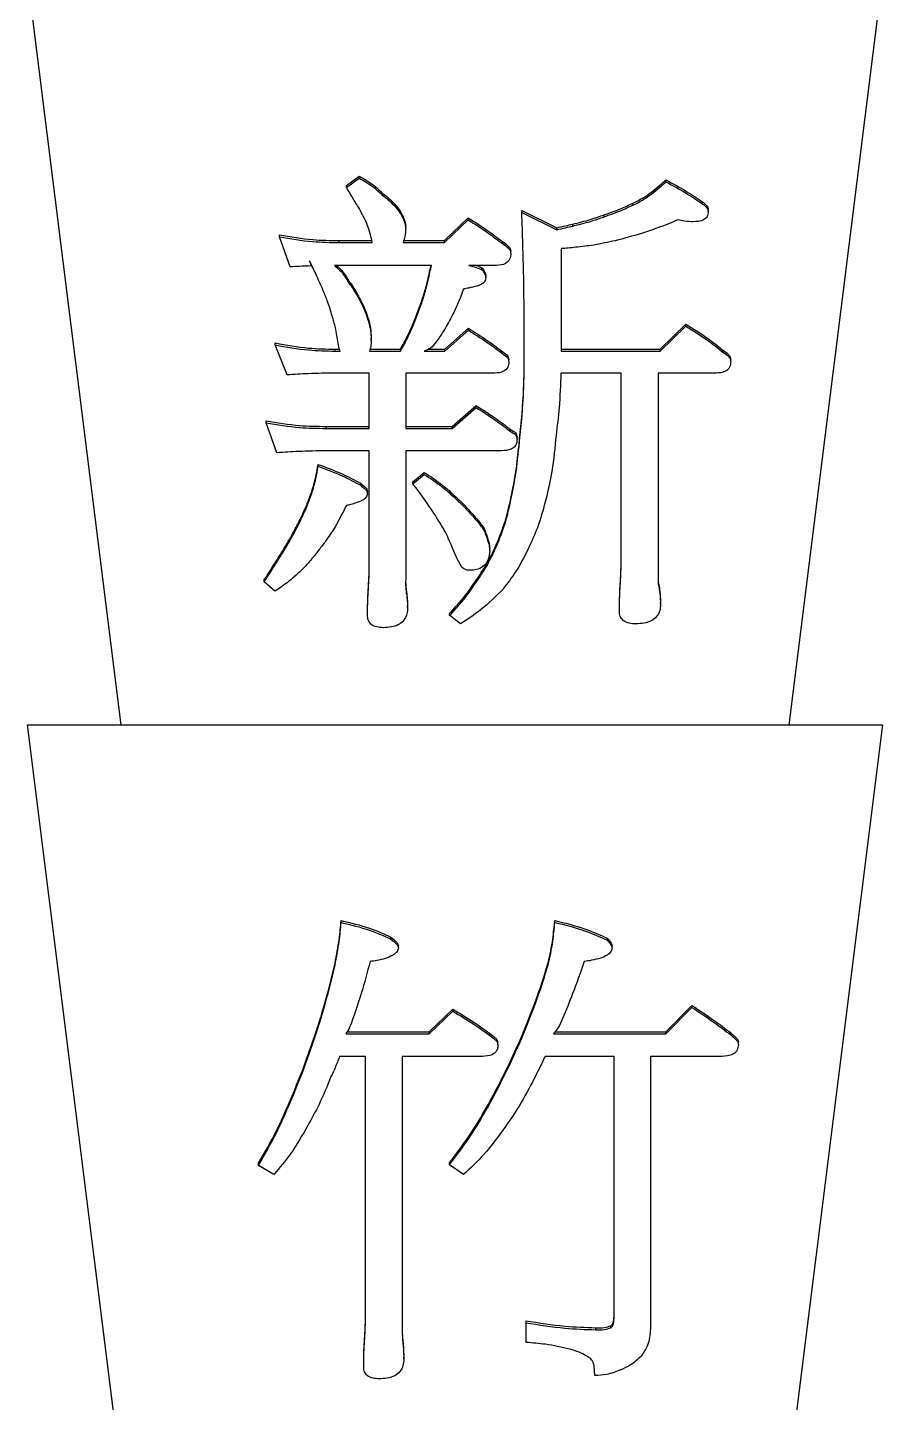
# Model space of a CAD drawing. Header units: millimetres. Extents: x 68 to 201, y 10 to 192.
# Drawn here: x 73.17 to 89.17, y 121.42 to 147.16 of the extents above; entities that cross this region are included whole.
import ezdxf

# ---------------------------------------------------------------- set-up
doc = ezdxf.new("R2010")
doc.units = ezdxf.units.MM

msp = doc.modelspace()

# ---------------------------------------------------------------- linework, layer by layer
at = {"color": 7, "linetype": 'Continuous', "lineweight": 25}
for p, q in [((74.92, 134.107), (73.17, 148.107)), ((89.17, 148.107), (87.42, 134.107)), ((79.138, 144.201), (79.377, 144.378)), ((79.138, 144.164), (79.377, 144.341)), ((79.138, 144.164), (79.138, 144.201)), ((79.377, 144.341), (79.377, 144.378)), ((85.119, 144.27), (85.119, 144.307)), ((79.819, 144.015), (79.819, 144.052)), ((84.851, 144.046), (84.851, 144.083)), ((80.043, 143.813), (80.043, 143.85)), ((82.421, 143.731), (83.073, 143.41)), ((82.421, 143.693), (82.421, 143.731)), ((82.421, 143.693), (83.073, 143.373)), ((83.963, 143.616), (83.963, 143.653)), ((84.5, 143.834), (84.5, 143.871)), ((85.798, 143.861), (85.798, 143.898)), ((85.91, 143.714), (85.91, 143.751)), ((80.198, 143.585), (80.198, 143.622)), ((80.247, 143.403), (80.247, 143.44)), ((80.974, 143.171), (81.419, 143.597)), ((80.974, 143.133), (81.419, 143.559)), ((81.419, 143.559), (81.419, 143.597)), ((83.073, 143.373), (83.073, 143.41)), ((83.373, 143.442), (83.373, 143.479)), ((77.886, 143.241), (77.886, 143.278)), ((78.086, 142.678), (77.886, 143.241)), ((79, 143.171), (79.615, 143.171)), ((79, 143.133), (79, 143.171)), ((79, 143.133), (79.622, 143.133)), ((79.622, 143.133), (79.612, 143.184)), ((80.2, 143.171), (80.974, 143.171)), ((80.2, 143.133), (80.974, 143.133)), ((80.974, 143.133), (80.974, 143.171)), ((82.068, 143.108), (82.068, 143.145)), ((82.215, 142.932), (82.215, 142.97)), ((83.155, 143.019), (83.155, 141.101)), ((78.449, 142.79), (78.476, 142.695)), ((78.476, 142.695), (78.476, 142.732)), ((80.73, 142.705), (78.914, 142.705)), ((81.944, 142.705), (81.43, 142.705)), ((81.673, 142.622), (81.673, 142.659)), ((79.166, 142.402), (79.166, 142.439)), ((80.669, 142.426), (80.669, 142.463)), ((81.75, 142.471), (81.75, 142.509)), ((81.327, 142.252), (81.327, 142.258)), ((79.416, 142), (79.416, 142.037)), ((80.538, 141.974), (80.538, 142.012)), ((79.562, 141.619), (79.562, 141.657)), ((85.01, 141.138), (85.487, 141.608)), ((85.487, 141.571), (85.487, 141.608)), ((79.603, 141.299), (79.603, 141.336)), ((80.36, 141.517), (80.36, 141.555)), ((80.977, 141.138), (81.421, 141.529)), ((80.977, 141.101), (81.421, 141.492)), ((81.421, 141.492), (81.421, 141.529)), ((85.01, 141.101), (85.487, 141.571)), ((77.805, 141.216), (77.805, 141.253)), ((78.028, 140.655), (77.805, 141.216)), ((78.929, 141.138), (79.012, 141.138)), ((78.929, 141.101), (78.929, 141.138)), ((78.929, 141.101), (79.024, 141.101)), ((79.572, 141.138), (80.149, 141.138)), ((79.572, 141.101), (80.149, 141.101)), ((80.149, 141.101), (80.149, 141.138)), ((80.596, 141.101), (80.977, 141.101)), ((80.671, 141.138), (80.977, 141.138)), ((80.977, 141.101), (80.977, 141.138)), ((82.04, 141.067), (82.04, 141.104)), ((83.155, 141.138), (85.01, 141.138)), ((83.155, 141.101), (85.01, 141.101)), ((85.01, 141.101), (85.01, 141.138)), ((86.184, 141.083), (86.184, 141.121)), ((82.179, 140.909), (82.179, 140.946)), ((86.33, 140.909), (86.33, 140.946)), ((79.567, 140.689), (78.929, 140.689)), ((79.567, 139.654), (79.567, 140.689)), ((81.909, 140.689), (80.247, 140.689)), ((80.247, 140.689), (80.247, 139.654)), ((84.281, 140.689), (83.151, 140.689)), ((84.281, 137.251), (84.281, 140.689)), ((86.06, 140.689), (84.97, 140.689)), ((84.97, 140.689), (84.97, 136.896)), ((81.12, 139.691), (81.565, 140.082)), ((81.12, 139.654), (81.565, 140.045)), ((81.565, 140.045), (81.565, 140.082)), ((77.635, 139.761), (77.635, 139.798)), ((77.838, 139.198), (77.635, 139.761)), ((78.76, 139.691), (79.567, 139.691)), ((78.76, 139.654), (78.76, 139.691)), ((78.76, 139.654), (79.567, 139.654)), ((80.247, 139.691), (81.12, 139.691)), ((80.247, 139.654), (81.12, 139.654)), ((81.12, 139.654), (81.12, 139.691)), ((82.21, 139.595), (82.21, 139.632)), ((82.331, 139.453), (82.331, 139.49)), ((82.368, 139.304), (82.368, 139.341)), ((79.567, 139.234), (78.76, 139.234)), ((79.567, 137.18), (79.567, 139.234)), ((82.043, 139.234), (80.247, 139.234)), ((80.247, 139.234), (80.247, 136.825)), ((78.609, 138.944), (78.609, 138.981)), ((80.382, 138.654), (80.592, 138.831)), ((80.382, 138.617), (80.592, 138.793)), ((80.592, 138.793), (80.592, 138.831)), ((79.399, 138.591), (79.399, 138.628)), ((80.382, 138.617), (80.382, 138.654)), ((78.489, 138.432), (78.489, 138.469)), ((79.531, 138.432), (79.531, 138.469)), ((81.18, 138.342), (81.18, 138.379)), ((81.52, 137.988), (81.52, 138.025)), ((82.19, 138.193), (82.19, 138.23)), ((78.27, 137.909), (78.27, 137.946)), ((81.716, 137.739), (81.716, 137.776)), ((81.786, 137.543), (81.786, 137.581)), ((77.988, 137.393), (77.988, 137.431)), ((81.82, 137.365), (81.82, 137.402)), ((81.918, 137.384), (81.918, 137.421)), ((77.6, 136.781), (77.6, 136.818)), ((77.801, 136.607), (77.6, 136.781)), ((81.575, 136.784), (81.575, 136.821)), ((84.264, 136.714), (84.264, 136.751)), ((79.55, 136.643), (79.55, 136.68)), ((80.264, 136.557), (80.264, 136.594)), ((84.996, 136.628), (84.996, 136.665)), ((79.532, 136.159), (79.532, 136.196)), ((80.283, 136.301), (80.283, 136.339)), ((81.07, 136.155), (81.07, 136.192)), ((84.246, 136.23), (84.246, 136.268)), ((85.016, 136.364), (85.016, 136.401)), ((81.276, 135.994), (81.07, 136.155)), ((74.92, 120.107), (73.17, 134.107)), ((73.17, 134.107), (89.17, 134.107)), ((89.17, 134.107), (87.42, 120.107)), ((79.039, 130.404), (79.039, 130.441)), ((83.038, 130.404), (83.038, 130.441)), ((79.972, 130.094), (79.972, 130.131)), ((84.015, 130.075), (84.015, 130.113)), ((80.113, 129.927), (80.113, 129.964)), ((84.111, 129.927), (84.111, 129.964)), ((78.925, 129.606), (78.925, 129.644)), ((82.915, 129.61), (82.915, 129.648)), ((80.688, 128.355), (81.128, 128.781)), ((80.688, 128.317), (81.128, 128.743)), ((81.128, 128.743), (81.128, 128.781)), ((85.114, 128.355), (85.603, 128.852)), ((85.114, 128.317), (85.603, 128.814)), ((85.603, 128.814), (85.603, 128.852)), ((78.543, 128.232), (78.543, 128.269)), ((79.129, 128.317), (80.688, 128.317)), ((79.149, 128.355), (80.688, 128.355)), ((80.688, 128.317), (80.688, 128.355)), ((81.818, 128.292), (81.818, 128.329)), ((82.419, 128.237), (82.419, 128.274)), ((83.012, 128.317), (85.114, 128.317)), ((83.04, 128.355), (85.114, 128.355)), ((85.114, 128.317), (85.114, 128.355)), ((86.332, 128.299), (86.332, 128.336)), ((81.974, 128.116), (81.974, 128.154)), ((86.473, 128.116), (86.473, 128.154)), ((79.496, 127.897), (79.01, 127.897)), ((79.496, 123.109), (79.496, 127.897)), ((81.685, 127.897), (80.184, 127.897)), ((80.184, 127.897), (80.184, 122.754)), ((84.148, 127.897), (82.855, 127.897)), ((84.148, 123.011), (84.148, 127.897)), ((86.157, 127.897), (84.827, 127.897)), ((84.827, 127.897), (84.827, 122.79)), ((78.052, 126.959), (78.052, 126.996)), ((81.795, 126.967), (81.795, 127.004)), ((77.492, 125.857), (77.492, 125.895)), ((81.07, 125.867), (81.07, 125.904)), ((77.782, 125.687), (77.492, 125.857)), ((81.332, 125.687), (81.07, 125.867)), ((82.502, 122.911), (82.502, 122.948)), ((82.502, 122.541), (82.502, 122.911)), ((83.805, 122.778), (83.805, 122.816)), ((84.088, 122.816), (84.088, 122.853)), ((79.478, 122.572), (79.478, 122.609)), ((80.199, 122.5), (80.199, 122.537)), ((79.461, 122.08), (79.461, 122.117)), ((80.212, 122.23), (80.212, 122.268)), ((83.786, 121.923), (83.772, 122.103))]:
    msp.add_line(p, q, dxfattribs=at)
for points, knots in [([(79.364, 143.793), (79.321, 143.862), (79.246, 143.985), (79.171, 144.109), (79.138, 144.164)], [0, 0, 0, 0, 0.559984, 1, 1, 1, 1]), ([(79.377, 144.378), (79.466, 144.326), (79.626, 144.234), (79.76, 144.108), (79.819, 144.052)], [0, 0, 0, 0, 0.560248, 1, 1, 1, 1]), ([(79.377, 144.341), (79.466, 144.289), (79.626, 144.196), (79.76, 144.07), (79.819, 144.015)], [0, 0, 0, 0, 0.560248, 1, 1, 1, 1]), ([(84.851, 144.083), (84.902, 144.124), (84.993, 144.196), (85.08, 144.273), (85.119, 144.307)], [0, 0, 0, 0, 0.559966, 1, 1, 1, 1]), ([(84.851, 144.046), (84.902, 144.086), (84.993, 144.159), (85.08, 144.236), (85.119, 144.27)], [0, 0, 0, 0, 0.559966, 1, 1, 1, 1]), ([(85.119, 144.307), (85.249, 144.236), (85.482, 144.111), (85.701, 143.963), (85.798, 143.898)], [0, 0, 0, 0, 0.560077, 1, 1, 1, 1]), ([(85.119, 144.27), (85.249, 144.199), (85.482, 144.073), (85.701, 143.926), (85.798, 143.861)], [0, 0, 0, 0, 0.560077, 1, 1, 1, 1]), ([(79.819, 144.052), (79.863, 144.018), (79.944, 143.956), (80.012, 143.882), (80.043, 143.85)], [0, 0, 0, 0, 0.559979, 1, 1, 1, 1]), ([(79.819, 144.015), (79.863, 143.981), (79.944, 143.919), (80.012, 143.845), (80.043, 143.813)], [0, 0, 0, 0, 0.559979, 1, 1, 1, 1]), ([(84.5, 143.871), (84.569, 143.905), (84.692, 143.966), (84.803, 144.047), (84.851, 144.083)], [0, 0, 0, 0, 0.559896, 1, 1, 1, 1]), ([(84.5, 143.834), (84.569, 143.868), (84.692, 143.929), (84.803, 144.01), (84.851, 144.046)], [0, 0, 0, 0, 0.559896, 1, 1, 1, 1]), ([(79.511, 143.502), (79.486, 143.558), (79.443, 143.657), (79.388, 143.751), (79.364, 143.793)], [0, 0, 0, 0, 0.559909, 1, 1, 1, 1]), ([(80.043, 143.85), (80.077, 143.811), (80.139, 143.741), (80.18, 143.658), (80.198, 143.622)], [0, 0, 0, 0, 0.560788, 1, 1, 1, 1]), ([(80.043, 143.813), (80.077, 143.774), (80.139, 143.704), (80.18, 143.621), (80.198, 143.585)], [0, 0, 0, 0, 0.560788, 1, 1, 1, 1]), ([(82.467, 140.98), (82.466, 141.487), (82.465, 142.391), (82.434, 143.296), (82.421, 143.693)], [0, 0, 0, 0, 0.560004, 1, 1, 1, 1]), ([(83.373, 143.479), (83.484, 143.506), (83.684, 143.555), (83.877, 143.623), (83.963, 143.653)], [0, 0, 0, 0, 0.559946, 1, 1, 1, 1]), ([(83.963, 143.653), (84.065, 143.689), (84.248, 143.753), (84.423, 143.835), (84.5, 143.871)], [0, 0, 0, 0, 0.559962, 1, 1, 1, 1]), ([(83.963, 143.616), (84.065, 143.652), (84.248, 143.716), (84.423, 143.798), (84.5, 143.834)], [0, 0, 0, 0, 0.559962, 1, 1, 1, 1]), ([(85.91, 143.714), (85.906, 143.681), (85.902, 143.632), (85.859, 143.582), (85.779, 143.529), (85.696, 143.525), (85.63, 143.522)], [0, 0, 0, 0, 0.249352, 0.374863, 0.500894, 1, 1, 1, 1]), ([(85.798, 143.898), (85.824, 143.875), (85.861, 143.842), (85.902, 143.792), (85.907, 143.765), (85.91, 143.751)], [0, 0, 0, 0, 0.559476, 0.781076, 1, 1, 1, 1]), ([(85.798, 143.861), (85.824, 143.838), (85.861, 143.805), (85.902, 143.755), (85.907, 143.727), (85.91, 143.714)], [0, 0, 0, 0, 0.559476, 0.781076, 1, 1, 1, 1]), ([(79.612, 143.184), (79.598, 143.245), (79.574, 143.354), (79.53, 143.457), (79.511, 143.502)], [0, 0, 0, 0, 0.55977, 1, 1, 1, 1]), ([(80.198, 143.622), (80.213, 143.589), (80.238, 143.531), (80.244, 143.468), (80.247, 143.44)], [0, 0, 0, 0, 0.559804, 1, 1, 1, 1]), ([(80.198, 143.585), (80.213, 143.552), (80.238, 143.494), (80.244, 143.431), (80.247, 143.403)], [0, 0, 0, 0, 0.559804, 1, 1, 1, 1]), ([(80.247, 143.403), (80.245, 143.351), (80.241, 143.259), (80.212, 143.172), (80.2, 143.133)], [0, 0, 0, 0, 0.560898, 1, 1, 1, 1]), ([(81.419, 143.597), (81.543, 143.516), (81.764, 143.373), (81.975, 143.215), (82.068, 143.145)], [0, 0, 0, 0, 0.560008, 1, 1, 1, 1]), ([(81.419, 143.559), (81.543, 143.479), (81.764, 143.335), (81.975, 143.177), (82.068, 143.108)], [0, 0, 0, 0, 0.560008, 1, 1, 1, 1]), ([(83.073, 143.41), (83.129, 143.423), (83.229, 143.445), (83.329, 143.468), (83.373, 143.479)], [0, 0, 0, 0, 0.5599977, 1, 1, 1, 1]), ([(83.073, 143.373), (83.129, 143.386), (83.229, 143.408), (83.329, 143.431), (83.373, 143.442)], [0, 0, 0, 0, 0.559998, 1, 1, 1, 1]), ([(83.373, 143.442), (83.484, 143.469), (83.684, 143.518), (83.877, 143.586), (83.963, 143.616)], [0, 0, 0, 0, 0.559946, 1, 1, 1, 1]), ([(85.339, 143.557), (85.214, 143.505), (84.991, 143.413), (84.762, 143.337), (84.661, 143.304)], [0, 0, 0, 0, 0.559965, 1, 1, 1, 1]), ([(85.63, 143.522), (85.575, 143.524), (85.477, 143.529), (85.381, 143.548), (85.339, 143.557)], [0, 0, 0, 0, 0.559811, 1, 1, 1, 1]), ([(77.886, 143.278), (78.093, 143.242), (78.462, 143.179), (78.836, 143.173), (79, 143.171)], [0, 0, 0, 0, 0.559911, 1, 1, 1, 1]), ([(77.886, 143.241), (78.093, 143.205), (78.462, 143.142), (78.836, 143.136), (79, 143.133)], [0, 0, 0, 0, 0.559911, 1, 1, 1, 1]), ([(82.068, 143.145), (82.105, 143.12), (82.156, 143.085), (82.206, 143.022), (82.212, 142.987), (82.215, 142.97)], [0, 0, 0, 0, 0.559136, 0.780504, 1, 1, 1, 1]), ([(84.661, 143.304), (84.496, 143.256), (84.202, 143.17), (83.902, 143.112), (83.77, 143.086)], [0, 0, 0, 0, 0.5599632, 1, 1, 1, 1]), ([(82.215, 142.932), (82.212, 142.894), (82.206, 142.818), (82.105, 142.714), (82.005, 142.708), (81.944, 142.705)], [0, 0, 0, 0, 0.281278, 0.559372, 1, 1, 1, 1]), ([(82.068, 143.108), (82.105, 143.083), (82.156, 143.048), (82.206, 142.984), (82.212, 142.95), (82.215, 142.932)], [0, 0, 0, 0, 0.559136, 0.780504, 1, 1, 1, 1]), ([(83.77, 143.086), (83.655, 143.071), (83.451, 143.044), (83.246, 143.027), (83.155, 143.019)], [0, 0, 0, 0, 0.5599862, 1, 1, 1, 1]), ([(78.476, 142.695), (78.403, 142.692), (78.273, 142.687), (78.143, 142.681), (78.086, 142.678)], [0, 0, 0, 0, 0.559999, 1, 1, 1, 1]), ([(78.706, 142.232), (78.659, 142.336), (78.576, 142.524), (78.488, 142.709), (78.449, 142.79)], [0, 0, 0, 0, 0.559993, 1, 1, 1, 1]), ([(78.914, 142.705), (78.971, 142.656), (79.073, 142.57), (79.138, 142.453), (79.166, 142.402)], [0, 0, 0, 0, 0.55935, 1, 1, 1, 1]), ([(78.952, 142.705), (78.995, 142.668), (79.083, 142.592), (79.138, 142.491), (79.166, 142.439)], [0, 0, 0, 0, 0.490761, 1, 1, 1, 1]), ([(80.669, 142.426), (80.679, 142.478), (80.697, 142.572), (80.72, 142.664), (80.73, 142.705)], [0, 0, 0, 0, 0.5599919, 1, 1, 1, 1]), ([(80.669, 142.463), (80.679, 142.515), (80.694, 142.596), (80.714, 142.676), (80.721, 142.705)], [0, 0, 0, 0, 0.646733, 1, 1, 1, 1]), ([(81.43, 142.705), (81.477, 142.694), (81.561, 142.674), (81.638, 142.638), (81.673, 142.622)], [0, 0, 0, 0, 0.559544, 1, 1, 1, 1]), ([(81.565, 142.705), (81.566, 142.704), (81.604, 142.694), (81.639, 142.676), (81.673, 142.659)], [0, 0, 0, 0, 0.034181, 1, 1, 1, 1]), ([(81.673, 142.659), (81.694, 142.634), (81.731, 142.59), (81.744, 142.533), (81.75, 142.509)], [0, 0, 0, 0, 0.561095, 1, 1, 1, 1]), ([(81.673, 142.622), (81.694, 142.597), (81.731, 142.552), (81.744, 142.496), (81.75, 142.471)], [0, 0, 0, 0, 0.561095, 1, 1, 1, 1]), ([(79.166, 142.439), (79.218, 142.367), (79.31, 142.238), (79.384, 142.098), (79.416, 142.037)], [0, 0, 0, 0, 0.559994, 1, 1, 1, 1]), ([(79.166, 142.402), (79.218, 142.33), (79.31, 142.201), (79.384, 142.061), (79.416, 142)], [0, 0, 0, 0, 0.559994, 1, 1, 1, 1]), ([(80.538, 142.012), (80.565, 142.095), (80.613, 142.245), (80.652, 142.396), (80.669, 142.463)], [0, 0, 0, 0, 0.559983, 1, 1, 1, 1]), ([(80.538, 141.974), (80.565, 142.058), (80.613, 142.207), (80.652, 142.359), (80.669, 142.426)], [0, 0, 0, 0, 0.559983, 1, 1, 1, 1]), ([(81.75, 142.471), (81.739, 142.439), (81.718, 142.372), (81.6, 142.321), (81.517, 142.301), (81.466, 142.289)], [0, 0, 0, 0, 0.27529, 0.558523, 1, 1, 1, 1]), ([(78.872, 141.761), (78.845, 141.851), (78.797, 142.01), (78.734, 142.164), (78.706, 142.232)], [0, 0, 0, 0, 0.559948, 1, 1, 1, 1]), ([(81.327, 142.252), (81.29, 142.154), (81.223, 141.981), (81.141, 141.813), (81.105, 141.74)], [0, 0, 0, 0, 0.559957, 1, 1, 1, 1]), ([(81.466, 142.289), (81.446, 142.285), (81.407, 142.278), (81.363, 142.266), (81.336, 142.261), (81.325, 142.258), (81.32, 142.257), (81.319, 142.256), (81.319, 142.256), (81.318, 142.255), (81.318, 142.255), (81.318, 142.255), (81.319, 142.255), (81.319, 142.254), (81.32, 142.254), (81.322, 142.253), (81.325, 142.252), (81.327, 142.252)], [0, 0, 0, 0, 0.3845, 0.723291, 0.852579, 0.905755, 0.933372, 0.936624, 0.939231, 0.940668, 0.941951, 0.943205, 0.944964, 0.947161, 0.95178, 0.963418, 1, 1, 1, 1]), ([(79.416, 142.037), (79.448, 141.968), (79.505, 141.844), (79.544, 141.714), (79.562, 141.657)], [0, 0, 0, 0, 0.56008, 1, 1, 1, 1]), ([(79.416, 142), (79.448, 141.93), (79.505, 141.807), (79.544, 141.677), (79.562, 141.619)], [0, 0, 0, 0, 0.56008, 1, 1, 1, 1]), ([(80.36, 141.555), (80.396, 141.639), (80.459, 141.79), (80.514, 141.944), (80.538, 142.012)], [0, 0, 0, 0, 0.559971, 1, 1, 1, 1]), ([(80.36, 141.517), (80.396, 141.602), (80.459, 141.753), (80.514, 141.907), (80.538, 141.974)], [0, 0, 0, 0, 0.559971, 1, 1, 1, 1]), ([(78.985, 141.251), (78.97, 141.347), (78.942, 141.52), (78.894, 141.688), (78.872, 141.761)], [0, 0, 0, 0, 0.559898, 1, 1, 1, 1]), ([(79.562, 141.657), (79.575, 141.597), (79.599, 141.492), (79.601, 141.384), (79.603, 141.336)], [0, 0, 0, 0, 0.559777, 1, 1, 1, 1]), ([(79.562, 141.619), (79.575, 141.56), (79.599, 141.455), (79.601, 141.347), (79.603, 141.299)], [0, 0, 0, 0, 0.559777, 1, 1, 1, 1]), ([(81.105, 141.74), (81.057, 141.65), (80.97, 141.49), (80.866, 141.34), (80.82, 141.274)], [0, 0, 0, 0, 0.559896, 1, 1, 1, 1]), ([(85.487, 141.608), (85.622, 141.524), (85.862, 141.373), (86.086, 141.198), (86.184, 141.121)], [0, 0, 0, 0, 0.560007, 1, 1, 1, 1]), ([(80.149, 141.138), (80.192, 141.214), (80.269, 141.35), (80.332, 141.492), (80.36, 141.555)], [0, 0, 0, 0, 0.559953, 1, 1, 1, 1]), ([(80.149, 141.101), (80.192, 141.177), (80.269, 141.312), (80.332, 141.455), (80.36, 141.517)], [0, 0, 0, 0, 0.559953, 1, 1, 1, 1]), ([(81.421, 141.529), (81.541, 141.455), (81.753, 141.323), (81.952, 141.171), (82.04, 141.104)], [0, 0, 0, 0, 0.560006, 1, 1, 1, 1]), ([(81.421, 141.492), (81.541, 141.418), (81.753, 141.286), (81.952, 141.134), (82.04, 141.067)], [0, 0, 0, 0, 0.560006, 1, 1, 1, 1]), ([(85.487, 141.571), (85.622, 141.486), (85.862, 141.335), (86.086, 141.16), (86.184, 141.083)], [0, 0, 0, 0, 0.5600071, 1, 1, 1, 1]), ([(77.805, 141.253), (78.013, 141.216), (78.385, 141.148), (78.763, 141.141), (78.929, 141.138)], [0, 0, 0, 0, 0.55993, 1, 1, 1, 1]), ([(77.805, 141.216), (78.013, 141.178), (78.385, 141.111), (78.763, 141.104), (78.929, 141.101)], [0, 0, 0, 0, 0.55993, 1, 1, 1, 1]), ([(79.024, 141.101), (79.021, 141.106), (78.999, 141.153), (78.992, 141.205), (78.985, 141.251)], [0, 0, 0, 0, 0.1176221, 1, 1, 1, 1]), ([(79.603, 141.299), (79.601, 141.261), (79.599, 141.194), (79.58, 141.129), (79.572, 141.101)], [0, 0, 0, 0, 0.562577, 1, 1, 1, 1]), ([(80.82, 141.274), (80.786, 141.231), (80.726, 141.154), (80.636, 141.117), (80.596, 141.101)], [0, 0, 0, 0, 0.561978, 1, 1, 1, 1]), ([(82.04, 141.104), (82.074, 141.082), (82.121, 141.051), (82.171, 140.995), (82.176, 140.962), (82.179, 140.946)], [0, 0, 0, 0, 0.559407, 0.780905, 1, 1, 1, 1]), ([(86.184, 141.121), (86.22, 141.096), (86.271, 141.061), (86.321, 140.998), (86.327, 140.963), (86.33, 140.946)], [0, 0, 0, 0, 0.559402, 0.78051, 1, 1, 1, 1]), ([(86.184, 141.083), (86.22, 141.058), (86.271, 141.024), (86.321, 140.961), (86.327, 140.926), (86.33, 140.909)], [0, 0, 0, 0, 0.559402, 0.78051, 1, 1, 1, 1]), ([(82.179, 140.909), (82.176, 140.871), (82.171, 140.796), (82.066, 140.697), (81.969, 140.692), (81.909, 140.689)], [0, 0, 0, 0, 0.280729, 0.559658, 1, 1, 1, 1]), ([(82.04, 141.067), (82.074, 141.045), (82.121, 141.014), (82.171, 140.957), (82.176, 140.925), (82.179, 140.909)], [0, 0, 0, 0, 0.559407, 0.780905, 1, 1, 1, 1]), ([(82.368, 139.341), (82.401, 139.653), (82.459, 140.211), (82.464, 140.771), (82.467, 141.017)], [0, 0, 0, 0, 0.559955, 1, 1, 1, 1]), ([(82.368, 139.304), (82.401, 139.616), (82.459, 140.173), (82.464, 140.734), (82.467, 140.98)], [0, 0, 0, 0, 0.559955, 1, 1, 1, 1]), ([(86.33, 140.909), (86.327, 140.871), (86.322, 140.796), (86.217, 140.697), (86.119, 140.692), (86.06, 140.689)], [0, 0, 0, 0, 0.280729, 0.559658, 1, 1, 1, 1]), ([(78.929, 140.689), (78.76, 140.687), (78.46, 140.684), (78.16, 140.664), (78.028, 140.655)], [0, 0, 0, 0, 0.560015, 1, 1, 1, 1]), ([(83.151, 140.689), (83.144, 140.472), (83.131, 140.084), (83.082, 139.699), (83.061, 139.529)], [0, 0, 0, 0, 0.559942, 1, 1, 1, 1]), ([(81.565, 140.082), (81.689, 140.004), (81.912, 139.865), (82.119, 139.703), (82.21, 139.632)], [0, 0, 0, 0, 0.56, 1, 1, 1, 1]), ([(81.565, 140.045), (81.689, 139.967), (81.912, 139.828), (82.119, 139.666), (82.21, 139.595)], [0, 0, 0, 0, 0.56, 1, 1, 1, 1]), ([(77.635, 139.798), (77.844, 139.763), (78.216, 139.699), (78.594, 139.693), (78.76, 139.691)], [0, 0, 0, 0, 0.559908, 1, 1, 1, 1]), ([(77.635, 139.761), (77.844, 139.725), (78.216, 139.662), (78.594, 139.656), (78.76, 139.654)], [0, 0, 0, 0, 0.559908, 1, 1, 1, 1]), ([(82.21, 139.632), (82.243, 139.615), (82.29, 139.59), (82.326, 139.533), (82.33, 139.504), (82.331, 139.49)], [0, 0, 0, 0, 0.55915, 0.779674, 1, 1, 1, 1]), ([(82.21, 139.595), (82.243, 139.577), (82.29, 139.553), (82.326, 139.496), (82.33, 139.467), (82.331, 139.453)], [0, 0, 0, 0, 0.55915, 0.779674, 1, 1, 1, 1]), ([(83.061, 139.529), (83.04, 139.301), (83.004, 138.895), (82.912, 138.497), (82.872, 138.322)], [0, 0, 0, 0, 0.559956, 1, 1, 1, 1]), ([(82.331, 139.453), (82.33, 139.427), (82.327, 139.376), (82.287, 139.307), (82.192, 139.242), (82.104, 139.238), (82.043, 139.234)], [0, 0, 0, 0, 0.187258, 0.374084, 0.560732, 1, 1, 1, 1]), ([(82.19, 138.23), (82.234, 138.436), (82.312, 138.803), (82.351, 139.177), (82.368, 139.341)], [0, 0, 0, 0, 0.55997, 1, 1, 1, 1]), ([(82.19, 138.193), (82.234, 138.399), (82.312, 138.766), (82.351, 139.14), (82.368, 139.304)], [0, 0, 0, 0, 0.55997, 1, 1, 1, 1]), ([(78.76, 139.234), (78.588, 139.232), (78.28, 139.227), (77.973, 139.207), (77.838, 139.198)], [0, 0, 0, 0, 0.560008, 1, 1, 1, 1]), ([(78.489, 138.469), (78.517, 138.563), (78.568, 138.731), (78.596, 138.905), (78.609, 138.981)], [0, 0, 0, 0, 0.559849, 1, 1, 1, 1]), ([(78.489, 138.432), (78.517, 138.526), (78.568, 138.694), (78.596, 138.867), (78.609, 138.944)], [0, 0, 0, 0, 0.559849, 1, 1, 1, 1]), ([(78.609, 138.981), (78.761, 138.925), (79.032, 138.825), (79.287, 138.688), (79.399, 138.628)], [0, 0, 0, 0, 0.560174, 1, 1, 1, 1]), ([(78.609, 138.944), (78.761, 138.888), (79.032, 138.788), (79.287, 138.651), (79.399, 138.591)], [0, 0, 0, 0, 0.560174, 1, 1, 1, 1]), ([(80.592, 138.831), (80.709, 138.755), (80.917, 138.62), (81.099, 138.453), (81.18, 138.379)], [0, 0, 0, 0, 0.560103, 1, 1, 1, 1]), ([(80.592, 138.793), (80.709, 138.718), (80.917, 138.583), (81.099, 138.416), (81.18, 138.342)], [0, 0, 0, 0, 0.560103, 1, 1, 1, 1]), ([(79.399, 138.628), (79.431, 138.605), (79.477, 138.573), (79.523, 138.516), (79.528, 138.485), (79.531, 138.469)], [0, 0, 0, 0, 0.559538, 0.780636, 1, 1, 1, 1]), ([(79.399, 138.591), (79.431, 138.568), (79.477, 138.536), (79.523, 138.479), (79.528, 138.447), (79.531, 138.432)], [0, 0, 0, 0, 0.559538, 0.780636, 1, 1, 1, 1]), ([(80.833, 137.976), (80.754, 138.099), (80.612, 138.319), (80.452, 138.526), (80.382, 138.617)], [0, 0, 0, 0, 0.559942, 1, 1, 1, 1]), ([(78.27, 137.946), (78.315, 138.042), (78.397, 138.213), (78.46, 138.391), (78.489, 138.469)], [0, 0, 0, 0, 0.559964, 1, 1, 1, 1]), ([(78.27, 137.909), (78.315, 138.005), (78.397, 138.175), (78.46, 138.353), (78.489, 138.432)], [0, 0, 0, 0, 0.559964, 1, 1, 1, 1]), ([(79.32, 138.26), (79.287, 138.249), (79.227, 138.229), (79.165, 138.217), (79.138, 138.212)], [0, 0, 0, 0, 0.5601125, 1, 1, 1, 1]), ([(79.531, 138.432), (79.524, 138.405), (79.51, 138.352), (79.425, 138.297), (79.36, 138.274), (79.32, 138.26)], [0, 0, 0, 0, 0.276833, 0.559309, 1, 1, 1, 1]), ([(81.18, 138.379), (81.246, 138.316), (81.365, 138.203), (81.473, 138.08), (81.52, 138.025)], [0, 0, 0, 0, 0.560047, 1, 1, 1, 1]), ([(81.18, 138.342), (81.246, 138.279), (81.365, 138.166), (81.473, 138.043), (81.52, 137.988)], [0, 0, 0, 0, 0.560047, 1, 1, 1, 1]), ([(82.872, 138.322), (82.824, 138.143), (82.738, 137.824), (82.599, 137.524), (82.538, 137.392)], [0, 0, 0, 0, 0.559948, 1, 1, 1, 1]), ([(79.138, 138.212), (79.1, 138.137), (79.031, 138.003), (78.959, 137.871), (78.927, 137.813)], [0, 0, 0, 0, 0.559992, 1, 1, 1, 1]), ([(81.52, 138.025), (81.559, 137.981), (81.63, 137.902), (81.689, 137.815), (81.716, 137.776)], [0, 0, 0, 0, 0.560081, 1, 1, 1, 1]), ([(81.52, 137.988), (81.559, 137.944), (81.63, 137.865), (81.689, 137.777), (81.716, 137.739)], [0, 0, 0, 0, 0.560081, 1, 1, 1, 1]), ([(81.918, 137.421), (81.981, 137.568), (82.093, 137.831), (82.16, 138.108), (82.19, 138.23)], [0, 0, 0, 0, 0.559864, 1, 1, 1, 1]), ([(81.918, 137.384), (81.981, 137.531), (82.093, 137.794), (82.16, 138.071), (82.19, 138.193)], [0, 0, 0, 0, 0.559864, 1, 1, 1, 1]), ([(77.988, 137.431), (78.043, 137.525), (78.143, 137.694), (78.231, 137.869), (78.27, 137.946)], [0, 0, 0, 0, 0.559968, 1, 1, 1, 1]), ([(77.988, 137.393), (78.043, 137.488), (78.143, 137.657), (78.231, 137.832), (78.27, 137.909)], [0, 0, 0, 0, 0.559968, 1, 1, 1, 1]), ([(78.927, 137.813), (78.875, 137.73), (78.782, 137.582), (78.674, 137.444), (78.626, 137.384)], [0, 0, 0, 0, 0.559889, 1, 1, 1, 1]), ([(81.112, 137.442), (81.068, 137.545), (80.989, 137.731), (80.88, 137.901), (80.833, 137.976)], [0, 0, 0, 0, 0.5598717, 1, 1, 1, 1]), ([(81.716, 137.776), (81.73, 137.74), (81.756, 137.676), (81.777, 137.61), (81.786, 137.581)], [0, 0, 0, 0, 0.559981, 1, 1, 1, 1]), ([(81.716, 137.739), (81.73, 137.703), (81.756, 137.638), (81.777, 137.572), (81.786, 137.543)], [0, 0, 0, 0, 0.559981, 1, 1, 1, 1]), ([(81.786, 137.581), (81.796, 137.548), (81.815, 137.49), (81.818, 137.429), (81.82, 137.402)], [0, 0, 0, 0, 0.5597511, 1, 1, 1, 1]), ([(81.786, 137.543), (81.796, 137.511), (81.815, 137.453), (81.818, 137.392), (81.82, 137.365)], [0, 0, 0, 0, 0.559751, 1, 1, 1, 1]), ([(77.6, 136.818), (77.673, 136.932), (77.803, 137.136), (77.931, 137.34), (77.988, 137.431)], [0, 0, 0, 0, 0.56, 1, 1, 1, 1]), ([(77.6, 136.781), (77.673, 136.895), (77.803, 137.099), (77.931, 137.303), (77.988, 137.393)], [0, 0, 0, 0, 0.56, 1, 1, 1, 1]), ([(78.626, 137.384), (78.568, 137.308), (78.463, 137.174), (78.346, 137.05), (78.294, 136.995)], [0, 0, 0, 0, 0.559928, 1, 1, 1, 1]), ([(79.55, 136.68), (79.555, 136.78), (79.565, 136.959), (79.567, 137.139), (79.567, 137.217)], [0, 0, 0, 0, 0.559993, 1, 1, 1, 1]), ([(81.3, 137.057), (81.259, 137.126), (81.187, 137.25), (81.135, 137.383), (81.112, 137.442)], [0, 0, 0, 0, 0.559432, 1, 1, 1, 1]), ([(81.82, 137.365), (81.815, 137.309), (81.805, 137.198), (81.711, 137.063), (81.576, 137.002), (81.487, 136.999), (81.443, 136.997)], [0, 0, 0, 0, 0.280712, 0.558692, 0.778958, 1, 1, 1, 1]), ([(81.575, 136.821), (81.647, 136.929), (81.775, 137.121), (81.875, 137.329), (81.918, 137.421)], [0, 0, 0, 0, 0.559875, 1, 1, 1, 1]), ([(81.575, 136.784), (81.647, 136.891), (81.775, 137.084), (81.875, 137.292), (81.918, 137.384)], [0, 0, 0, 0, 0.559875, 1, 1, 1, 1]), ([(82.538, 137.392), (82.463, 137.245), (82.33, 136.982), (82.149, 136.75), (82.07, 136.647)], [0, 0, 0, 0, 0.559896, 1, 1, 1, 1]), ([(84.264, 136.751), (84.269, 136.851), (84.279, 137.03), (84.281, 137.21), (84.281, 137.288)], [0, 0, 0, 0, 0.559993, 1, 1, 1, 1]), ([(84.264, 136.714), (84.269, 136.814), (84.279, 136.993), (84.281, 137.172), (84.281, 137.251)], [0, 0, 0, 0, 0.559993, 1, 1, 1, 1]), ([(78.294, 136.995), (78.207, 136.916), (78.053, 136.774), (77.878, 136.658), (77.801, 136.607)], [0, 0, 0, 0, 0.559798, 1, 1, 1, 1]), ([(79.55, 136.643), (79.555, 136.743), (79.565, 136.922), (79.567, 137.101), (79.567, 137.18)], [0, 0, 0, 0, 0.559993, 1, 1, 1, 1]), ([(81.443, 136.997), (81.413, 137), (81.359, 137.006), (81.318, 137.041), (81.3, 137.057)], [0, 0, 0, 0, 0.557235, 1, 1, 1, 1]), ([(80.247, 136.825), (80.246, 136.775), (80.244, 136.685), (80.258, 136.596), (80.264, 136.557)], [0, 0, 0, 0, 0.560297, 1, 1, 1, 1]), ([(80.248, 136.75), (80.248, 136.737), (80.248, 136.685), (80.257, 136.633), (80.264, 136.594)], [0, 0, 0, 0, 0.243906, 1, 1, 1, 1]), ([(81.07, 136.192), (81.173, 136.303), (81.357, 136.5), (81.509, 136.723), (81.575, 136.821)], [0, 0, 0, 0, 0.559964, 1, 1, 1, 1]), ([(81.07, 136.155), (81.173, 136.266), (81.357, 136.463), (81.509, 136.686), (81.575, 136.784)], [0, 0, 0, 0, 0.559964, 1, 1, 1, 1]), ([(84.246, 136.268), (84.247, 136.358), (84.25, 136.519), (84.259, 136.68), (84.264, 136.751)], [0, 0, 0, 0, 0.559994, 1, 1, 1, 1]), ([(84.246, 136.23), (84.247, 136.321), (84.25, 136.482), (84.259, 136.643), (84.264, 136.714)], [0, 0, 0, 0, 0.559994, 1, 1, 1, 1]), ([(84.97, 136.933), (84.97, 136.883), (84.969, 136.793), (84.988, 136.704), (84.996, 136.665)], [0, 0, 0, 0, 0.560342, 1, 1, 1, 1]), ([(84.97, 136.896), (84.97, 136.846), (84.969, 136.755), (84.988, 136.667), (84.996, 136.628)], [0, 0, 0, 0, 0.560342, 1, 1, 1, 1]), ([(79.532, 136.196), (79.534, 136.287), (79.536, 136.448), (79.546, 136.609), (79.55, 136.68)], [0, 0, 0, 0, 0.559994, 1, 1, 1, 1]), ([(79.532, 136.159), (79.534, 136.25), (79.536, 136.411), (79.546, 136.572), (79.55, 136.643)], [0, 0, 0, 0, 0.559994, 1, 1, 1, 1]), ([(80.264, 136.594), (80.269, 136.547), (80.279, 136.462), (80.282, 136.376), (80.283, 136.339)], [0, 0, 0, 0, 0.559995, 1, 1, 1, 1]), ([(80.264, 136.557), (80.269, 136.51), (80.279, 136.424), (80.282, 136.339), (80.283, 136.301)], [0, 0, 0, 0, 0.559995, 1, 1, 1, 1]), ([(82.07, 136.647), (81.933, 136.511), (81.69, 136.267), (81.402, 136.078), (81.276, 135.994)], [0, 0, 0, 0, 0.559498, 1, 1, 1, 1]), ([(84.996, 136.665), (85.001, 136.616), (85.012, 136.529), (85.015, 136.44), (85.016, 136.401)], [0, 0, 0, 0, 0.559987, 1, 1, 1, 1]), ([(84.996, 136.628), (85.001, 136.579), (85.012, 136.491), (85.015, 136.403), (85.016, 136.364)], [0, 0, 0, 0, 0.559987, 1, 1, 1, 1]), ([(80.283, 136.301), (80.278, 136.237), (80.268, 136.109), (80.093, 135.938), (79.926, 135.929), (79.824, 135.923)], [0, 0, 0, 0, 0.280878, 0.559653, 1, 1, 1, 1]), ([(84.557, 135.994), (84.515, 135.996), (84.432, 135.999), (84.321, 136.043), (84.253, 136.132), (84.248, 136.197), (84.246, 136.23)], [0, 0, 0, 0, 0.2811054, 0.5605395, 0.7794682, 1, 1, 1, 1]), ([(85.016, 136.364), (85.014, 136.322), (85.01, 136.239), (84.951, 136.124), (84.802, 136.009), (84.658, 136), (84.557, 135.994)], [0, 0, 0, 0, 0.187512, 0.374501, 0.561278, 1, 1, 1, 1]), ([(79.824, 135.923), (79.784, 135.925), (79.704, 135.929), (79.597, 135.975), (79.539, 136.065), (79.535, 136.128), (79.532, 136.159)], [0, 0, 0, 0, 0.281154, 0.560481, 0.77987, 1, 1, 1, 1]), ([(78.925, 129.644), (78.954, 129.791), (79.006, 130.055), (79.029, 130.323), (79.039, 130.441)], [0, 0, 0, 0, 0.559958, 1, 1, 1, 1]), ([(78.925, 129.606), (78.954, 129.754), (79.006, 130.018), (79.029, 130.286), (79.039, 130.404)], [0, 0, 0, 0, 0.559958, 1, 1, 1, 1]), ([(79.039, 130.441), (79.219, 130.398), (79.539, 130.323), (79.84, 130.19), (79.972, 130.131)], [0, 0, 0, 0, 0.560118, 1, 1, 1, 1]), ([(79.039, 130.404), (79.219, 130.361), (79.539, 130.285), (79.84, 130.152), (79.972, 130.094)], [0, 0, 0, 0, 0.560118, 1, 1, 1, 1]), ([(82.915, 129.648), (82.947, 129.794), (83.004, 130.056), (83.027, 130.323), (83.038, 130.441)], [0, 0, 0, 0, 0.559947, 1, 1, 1, 1]), ([(82.915, 129.61), (82.947, 129.757), (83.004, 130.019), (83.027, 130.286), (83.038, 130.404)], [0, 0, 0, 0, 0.559947, 1, 1, 1, 1]), ([(83.038, 130.441), (83.226, 130.395), (83.561, 130.313), (83.877, 130.174), (84.015, 130.113)], [0, 0, 0, 0, 0.560045, 1, 1, 1, 1]), ([(83.038, 130.404), (83.226, 130.358), (83.561, 130.276), (83.877, 130.137), (84.015, 130.075)], [0, 0, 0, 0, 0.560045, 1, 1, 1, 1]), ([(79.972, 130.131), (80.004, 130.104), (80.048, 130.067), (80.1, 130.012), (80.109, 129.98), (80.113, 129.964)], [0, 0, 0, 0, 0.559472, 0.781824, 1, 1, 1, 1]), ([(79.972, 130.094), (80.004, 130.067), (80.048, 130.029), (80.1, 129.975), (80.109, 129.942), (80.113, 129.927)], [0, 0, 0, 0, 0.559472, 0.781824, 1, 1, 1, 1]), ([(84.015, 130.113), (84.04, 130.088), (84.083, 130.046), (84.102, 129.989), (84.111, 129.964)], [0, 0, 0, 0, 0.562533, 1, 1, 1, 1]), ([(84.015, 130.075), (84.04, 130.051), (84.083, 130.008), (84.102, 129.951), (84.111, 129.927)], [0, 0, 0, 0, 0.562533, 1, 1, 1, 1]), ([(80.113, 129.927), (80.103, 129.897), (80.084, 129.836), (79.983, 129.776), (79.909, 129.746), (79.864, 129.728)], [0, 0, 0, 0, 0.275373, 0.5591, 1, 1, 1, 1]), ([(84.111, 129.927), (84.104, 129.899), (84.09, 129.844), (84.006, 129.782), (83.939, 129.754), (83.899, 129.738)], [0, 0, 0, 0, 0.277309, 0.559482, 1, 1, 1, 1]), ([(78.543, 128.269), (78.624, 128.523), (78.769, 128.976), (78.877, 129.44), (78.925, 129.644)], [0, 0, 0, 0, 0.55996, 1, 1, 1, 1]), ([(78.543, 128.232), (78.624, 128.486), (78.769, 128.939), (78.877, 129.402), (78.925, 129.606)], [0, 0, 0, 0, 0.5599601, 1, 1, 1, 1]), ([(79.581, 129.672), (79.529, 129.471), (79.436, 129.113), (79.314, 128.763), (79.261, 128.609)], [0, 0, 0, 0, 0.5599701, 1, 1, 1, 1]), ([(79.864, 129.728), (79.812, 129.715), (79.718, 129.691), (79.623, 129.678), (79.581, 129.672)], [0, 0, 0, 0, 0.560166, 1, 1, 1, 1]), ([(82.419, 128.274), (82.522, 128.527), (82.705, 128.978), (82.851, 129.443), (82.915, 129.648)], [0, 0, 0, 0, 0.55999, 1, 1, 1, 1]), ([(82.419, 128.237), (82.522, 128.49), (82.705, 128.941), (82.851, 129.406), (82.915, 129.61)], [0, 0, 0, 0, 0.55999, 1, 1, 1, 1]), ([(83.59, 129.672), (83.519, 129.471), (83.393, 129.112), (83.248, 128.76), (83.184, 128.605)], [0, 0, 0, 0, 0.5599752, 1, 1, 1, 1]), ([(83.899, 129.738), (83.842, 129.722), (83.74, 129.695), (83.636, 129.679), (83.59, 129.672)], [0, 0, 0, 0, 0.56025, 1, 1, 1, 1]), ([(81.128, 128.781), (81.26, 128.701), (81.496, 128.559), (81.72, 128.399), (81.818, 128.329)], [0, 0, 0, 0, 0.560019, 1, 1, 1, 1]), ([(81.128, 128.743), (81.26, 128.664), (81.496, 128.521), (81.72, 128.362), (81.818, 128.292)], [0, 0, 0, 0, 0.560019, 1, 1, 1, 1]), ([(85.603, 128.852), (85.743, 128.76), (85.992, 128.597), (86.228, 128.416), (86.332, 128.336)], [0, 0, 0, 0, 0.559996, 1, 1, 1, 1]), ([(85.603, 128.814), (85.743, 128.723), (85.992, 128.559), (86.228, 128.378), (86.332, 128.299)], [0, 0, 0, 0, 0.559996, 1, 1, 1, 1]), ([(79.261, 128.609), (79.242, 128.552), (79.208, 128.45), (79.153, 128.358), (79.129, 128.317)], [0, 0, 0, 0, 0.560313, 1, 1, 1, 1]), ([(83.184, 128.605), (83.159, 128.547), (83.114, 128.444), (83.043, 128.356), (83.012, 128.317)], [0, 0, 0, 0, 0.560416, 1, 1, 1, 1]), ([(78.052, 126.996), (78.152, 127.231), (78.33, 127.649), (78.477, 128.08), (78.543, 128.269)], [0, 0, 0, 0, 0.559965, 1, 1, 1, 1]), ([(78.052, 126.959), (78.152, 127.193), (78.33, 127.612), (78.477, 128.042), (78.543, 128.232)], [0, 0, 0, 0, 0.559965, 1, 1, 1, 1]), ([(81.795, 127.004), (81.92, 127.237), (82.143, 127.653), (82.335, 128.084), (82.419, 128.274)], [0, 0, 0, 0, 0.559964, 1, 1, 1, 1]), ([(81.795, 126.967), (81.92, 127.2), (82.143, 127.616), (82.335, 128.047), (82.419, 128.237)], [0, 0, 0, 0, 0.559964, 1, 1, 1, 1]), ([(81.818, 128.329), (81.854, 128.302), (81.904, 128.265), (81.962, 128.206), (81.97, 128.171), (81.974, 128.154)], [0, 0, 0, 0, 0.559284, 0.781511, 1, 1, 1, 1]), ([(81.818, 128.292), (81.854, 128.265), (81.904, 128.228), (81.962, 128.169), (81.97, 128.134), (81.974, 128.116)], [0, 0, 0, 0, 0.559284, 0.781511, 1, 1, 1, 1]), ([(86.332, 128.336), (86.367, 128.308), (86.414, 128.269), (86.465, 128.206), (86.47, 128.171), (86.473, 128.154)], [0, 0, 0, 0, 0.559297, 0.780878, 1, 1, 1, 1]), ([(86.332, 128.299), (86.367, 128.271), (86.414, 128.232), (86.465, 128.168), (86.47, 128.134), (86.473, 128.116)], [0, 0, 0, 0, 0.559297, 0.780878, 1, 1, 1, 1]), ([(81.974, 128.116), (81.972, 128.091), (81.97, 128.039), (81.93, 127.969), (81.835, 127.905), (81.747, 127.9), (81.685, 127.897)], [0, 0, 0, 0, 0.187365, 0.37412, 0.560745, 1, 1, 1, 1]), ([(86.473, 128.116), (86.469, 128.08), (86.463, 128.025), (86.417, 127.966), (86.326, 127.904), (86.232, 127.9), (86.157, 127.897)], [0, 0, 0, 0, 0.249682, 0.37531, 0.500924, 1, 1, 1, 1]), ([(79.01, 127.897), (78.983, 127.825), (78.934, 127.697), (78.875, 127.573), (78.849, 127.519)], [0, 0, 0, 0, 0.559925, 1, 1, 1, 1]), ([(82.855, 127.897), (82.819, 127.818), (82.754, 127.679), (82.683, 127.542), (82.652, 127.481)], [0, 0, 0, 0, 0.559986, 1, 1, 1, 1]), ([(78.849, 127.519), (78.778, 127.344), (78.652, 127.031), (78.489, 126.735), (78.417, 126.605)], [0, 0, 0, 0, 0.5600011, 1, 1, 1, 1]), ([(82.652, 127.481), (82.561, 127.308), (82.4, 126.998), (82.202, 126.71), (82.115, 126.584)], [0, 0, 0, 0, 0.559977, 1, 1, 1, 1]), ([(77.492, 125.895), (77.609, 126.094), (77.817, 126.451), (77.98, 126.829), (78.052, 126.996)], [0, 0, 0, 0, 0.560001, 1, 1, 1, 1]), ([(77.492, 125.857), (77.609, 126.057), (77.817, 126.414), (77.98, 126.792), (78.052, 126.959)], [0, 0, 0, 0, 0.560001, 1, 1, 1, 1]), ([(81.07, 125.904), (81.218, 126.101), (81.482, 126.454), (81.7, 126.836), (81.795, 127.004)], [0, 0, 0, 0, 0.55999, 1, 1, 1, 1]), ([(81.07, 125.867), (81.218, 126.064), (81.482, 126.417), (81.7, 126.799), (81.795, 126.967)], [0, 0, 0, 0, 0.55999, 1, 1, 1, 1]), ([(78.417, 126.605), (78.314, 126.423), (78.13, 126.098), (77.889, 125.813), (77.782, 125.687)], [0, 0, 0, 0, 0.559804, 1, 1, 1, 1]), ([(82.115, 126.584), (81.985, 126.403), (81.752, 126.079), (81.461, 125.807), (81.332, 125.687)], [0, 0, 0, 0, 0.559719, 1, 1, 1, 1]), ([(79.478, 122.609), (79.484, 122.709), (79.494, 122.888), (79.495, 123.068), (79.496, 123.146)], [0, 0, 0, 0, 0.559993, 1, 1, 1, 1]), ([(79.478, 122.572), (79.484, 122.672), (79.494, 122.851), (79.495, 123.03), (79.496, 123.109)], [0, 0, 0, 0, 0.559993, 1, 1, 1, 1]), ([(82.502, 122.948), (82.743, 122.909), (83.175, 122.839), (83.612, 122.823), (83.805, 122.816)], [0, 0, 0, 0, 0.56005, 1, 1, 1, 1]), ([(82.502, 122.911), (82.743, 122.872), (83.175, 122.802), (83.612, 122.785), (83.805, 122.778)], [0, 0, 0, 0, 0.56005, 1, 1, 1, 1]), ([(83.805, 122.816), (83.859, 122.815), (83.956, 122.813), (84.048, 122.841), (84.088, 122.853)], [0, 0, 0, 0, 0.5614633, 1, 1, 1, 1]), ([(83.805, 122.778), (83.859, 122.777), (83.956, 122.776), (84.048, 122.804), (84.088, 122.816)], [0, 0, 0, 0, 0.5614633, 1, 1, 1, 1]), ([(84.088, 122.853), (84.102, 122.867), (84.131, 122.896), (84.144, 122.968), (84.146, 123.018), (84.148, 123.049)], [0, 0, 0, 0, 0.277888, 0.55944, 1, 1, 1, 1]), ([(84.088, 122.816), (84.102, 122.83), (84.131, 122.859), (84.144, 122.93), (84.146, 122.981), (84.148, 123.011)], [0, 0, 0, 0, 0.277888, 0.55944, 1, 1, 1, 1]), ([(79.461, 122.117), (79.462, 122.209), (79.464, 122.373), (79.474, 122.537), (79.478, 122.609)], [0, 0, 0, 0, 0.559994, 1, 1, 1, 1]), ([(79.461, 122.08), (79.462, 122.172), (79.464, 122.336), (79.474, 122.5), (79.478, 122.572)], [0, 0, 0, 0, 0.559994, 1, 1, 1, 1]), ([(80.184, 122.754), (80.184, 122.706), (80.183, 122.621), (80.194, 122.537), (80.199, 122.5)], [0, 0, 0, 0, 0.560365, 1, 1, 1, 1]), ([(80.186, 122.682), (80.186, 122.671), (80.186, 122.622), (80.194, 122.574), (80.199, 122.537)], [0, 0, 0, 0, 0.2291, 1, 1, 1, 1]), ([(80.199, 122.537), (80.202, 122.487), (80.208, 122.397), (80.21, 122.307), (80.212, 122.268)], [0, 0, 0, 0, 0.559999, 1, 1, 1, 1]), ([(83.316, 122.414), (83.166, 122.449), (82.897, 122.512), (82.623, 122.532), (82.502, 122.541)], [0, 0, 0, 0, 0.559814, 1, 1, 1, 1]), ([(84.827, 122.79), (84.819, 122.686), (84.806, 122.499), (84.698, 122.348), (84.65, 122.281)], [0, 0, 0, 0, 0.559866, 1, 1, 1, 1]), ([(80.199, 122.5), (80.202, 122.449), (80.208, 122.36), (80.21, 122.27), (80.212, 122.23)], [0, 0, 0, 0, 0.559999, 1, 1, 1, 1]), ([(83.702, 122.245), (83.634, 122.286), (83.513, 122.36), (83.376, 122.397), (83.316, 122.414)], [0, 0, 0, 0, 0.5590766, 1, 1, 1, 1]), ([(84.65, 122.281), (84.587, 122.223), (84.473, 122.119), (84.334, 122.056), (84.272, 122.028)], [0, 0, 0, 0, 0.55921, 1, 1, 1, 1]), ([(79.752, 121.86), (79.713, 121.862), (79.636, 121.865), (79.531, 121.905), (79.468, 121.989), (79.463, 122.05), (79.461, 122.08)], [0, 0, 0, 0, 0.281414, 0.561011, 0.780013, 1, 1, 1, 1]), ([(80.212, 122.23), (80.209, 122.188), (80.205, 122.105), (80.146, 121.99), (79.998, 121.875), (79.854, 121.866), (79.752, 121.86)], [0, 0, 0, 0, 0.187512, 0.374501, 0.561278, 1, 1, 1, 1]), ([(83.772, 122.103), (83.766, 122.133), (83.754, 122.186), (83.718, 122.227), (83.702, 122.245)], [0, 0, 0, 0, 0.5599837, 1, 1, 1, 1]), ([(84.272, 122.028), (84.184, 121.993), (84.028, 121.931), (83.86, 121.926), (83.786, 121.923)], [0, 0, 0, 0, 0.55951, 1, 1, 1, 1])]:
    msp.add_open_spline(points, degree=3, knots=knots, dxfattribs=at)

doc.saveas('drawing.dxf')
